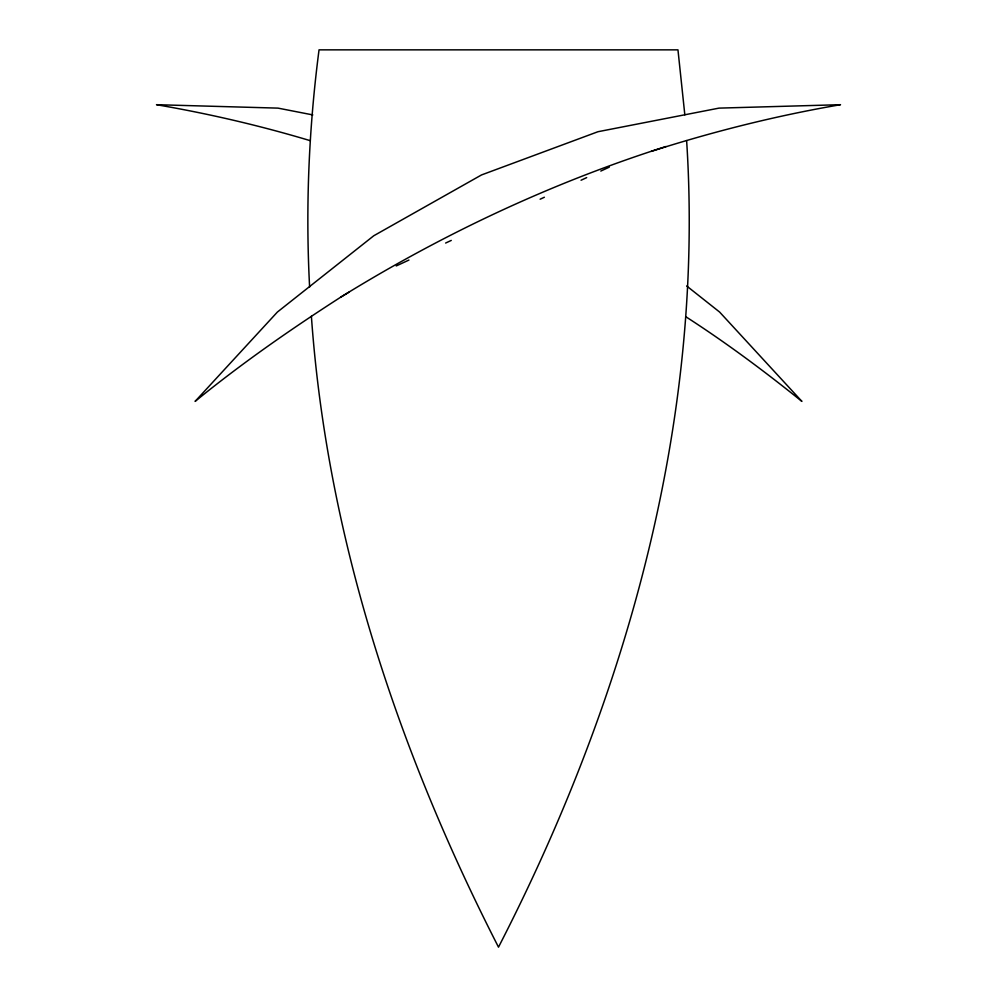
<?xml version="1.0" encoding="UTF-8"?>
<svg xmlns="http://www.w3.org/2000/svg" width="997" height="997" viewBox="0 0 997 997"><rect width="100%" height="100%" fill="white"/><g stroke="black" fill="none" stroke-linecap="round" stroke-linejoin="round"><path stroke-width="1.5" d="M348.875 292.221L340.937 297.031C290.625 329.371 241.448 363.556 195.088 401.405L277.378 312.061L373.775 235.753L481.526 174.936L597.976 131.716L718.987 108.125L840.508 104.697C776.426 115.664 713.204 131.529 651.315 151.37M340.937 297.031C442.768 234.008 551.84 182.763 666.021 146.509M396.245 265.95L408.944 260.055M445.622 243.044L451.267 240.427M540.137 199.213L544.374 197.244M581.052 180.233L586.685 177.616M600.792 171.073L609.267 167.147M312.809 114.917L278.013 108.125L156.492 104.697C208.348 113.596 259.681 125.535 310.092 140.627M685.762 316.697C726.065 342.656 764.587 371.32 801.912 401.405L719.622 312.061L686.671 285.977M684.827 114.817L677.96 49.85L319.04 49.85C308.808 128.426 305.418 207.937 309.618 287.074M311.388 316.261C326.991 537.047 398.102 750.94 498.5 947.15C625.892 699.582 704.879 420.759 686.621 140.589"/></g></svg>
